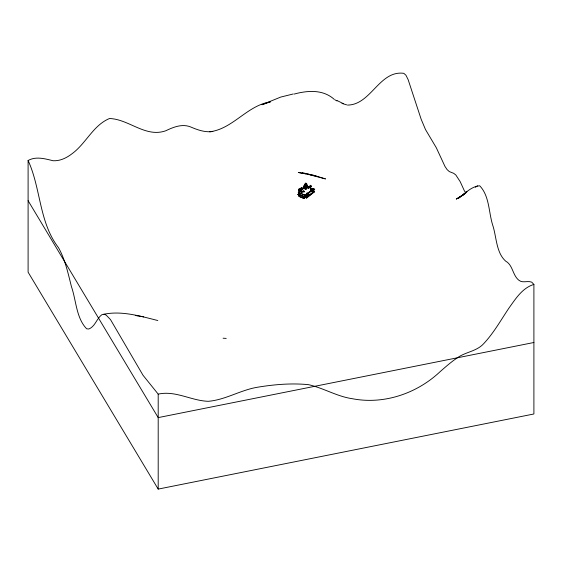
<?xml version="1.0" encoding="UTF-8"?>
<svg xmlns="http://www.w3.org/2000/svg" width="562" height="562" viewBox="0 0 562 562"><rect width="100%" height="100%" fill="white"/><g stroke="black" fill="none" stroke-linecap="round" stroke-linejoin="round"><path stroke-width="0.84" d="M301.717 188.488L301.794 189.366L301.963 188.86A6.344 2.838 -65.3 0 0 302.033 188.108A5.599 2.508 -65.3 0 0 302.04 187.764L301.717 188.488A14.816 9.603 -24.2 0 0 299.061 189.787L298.731 190.869L298.541 190.42A6.175 4.798 30 0 1 298.555 189.808A5.971 4.636 30 0 1 298.626 189.338L298.647 189.232A19.08 12.364 -24.2 0 1 302.033 187.582M306.866 184.111L306.206 188.994L306.866 184.111C304.421 181.02 304.478 187.841 305.292 188.902L306.248 188.642L306.304 187.385L305.791 187.406L306.206 188.994L305.299 188.01L305.384 187.308L305.299 188.01L306.22 188.087L306.304 187.385L305.384 187.308M305.04 183.922L305.398 188.572L307.259 187.75L306.627 187.912M305.749 188.958L306.248 188.642M314.685 189.148L314.186 189.682A5.971 1.061 -26.5 0 0 314.418 189.471A6.175 1.096 -26.5 0 0 314.636 189.225L314.692 189.12A19.101 17.394 -7.8 0 0 310.962 188.741L310.905 188.769A6.344 2.936 49.3 0 0 310.589 189.043A5.599 2.592 49.3 0 0 310.47 189.211L310.997 189.38A14.816 13.495 -7.8 0 1 313.919 189.703M305.44 185.917L305.033 188.474L304.576 188.432L304.52 185.825L305.026 185.053L304.52 185.825L305.44 185.917L305.124 185.067M304.709 188.797L306.325 187.118L307.295 187.518L307.477 186.633L307.295 187.518L305.194 189.001L304.709 188.797L306.845 187.567M307.365 186.591L306.325 187.118L307.463 186.675M305.932 183.135L306.599 184.989L304.766 184.807L305.735 183.114M305.292 188.902L305.426 188.46M311.264 186.444C310.709 187.146 310.119 184.652 310.814 185.439A6.175 4.032 -63.5 0 1 311.074 185.924A5.971 3.899 -63.5 0 1 311.236 186.345L311.264 186.444A19.08 11.149 -52.9 0 0 308.454 188.558L308.348 188.389A5.599 2.908 30.4 0 1 308.18 188.094A6.344 3.295 30.4 0 1 307.927 187.497L308.524 188.565M310.997 189.38L310.962 188.741M307.66 193.883L308.587 194.129L308.334 193.672A7.446 6.154 -46.6 0 0 307.604 193.223A6.526 5.395 -46.6 0 0 307.231 193.047L307.259 193.595M306.536 187.68L307.555 186.717L307.512 185.846M304.576 188.432L304.604 185.762M306.936 186.38L313.069 188.958L305.201 195.386L298.303 192.485L304.857 187.09M298.303 192.485L305.075 187.118M298.865 194.087L298.865 192.155L300.122 191.157M301.387 190.16L305.173 187.16M312.093 190.399L314.165 191.27L314.165 191.726L312.093 190.848L312.093 190.399L314.439 191.242L314.439 191.86L306.627 198.042L297.832 194.34L303.93 196.56M307.828 193.314L313.069 188.958M314.165 191.27L306.585 197.269L304.513 196.398L304.393 196.939L297.832 194.34M304.393 196.939L306.093 195.597M307.892 194.059L312.205 190.307M299.019 194.41L299.019 196.335L303.901 198.393L305.384 197.192M298.858 194.424L298.858 196.349L303.93 198.484L305.194 197.48M306.627 198.042L306.627 197.431L314.439 191.242M304.513 196.398L304.513 196.848L306.585 197.726L314.165 191.726M464.76 193.848L456.33 199.039L464.76 193.848L458.494 198.189L466.924 191.733L460.664 196.665C466.256 192.19 472.15 186.31 479.695 185.776C489.537 195.948 488.61 212.26 492.705 225.151C496.583 236.757 496.049 252.612 505.709 261.168C512.881 265.011 512.537 275.127 518.719 280.129C522.463 283.473 527.521 280.445 531.729 282.152L533.9 284.428L533.9 413.983L158.196 489.095L28.1 272.184L28.1 160.479C36.087 156.088 44.925 158.779 53.144 160.746C60.113 161.097 66.534 157.971 71.929 153.812C85.951 143.661 93.123 125.263 109.499 118.519C128.902 119.088 145.572 138.027 165.86 130.728C173.63 127.005 182.369 123.5 190.904 127.047C197.761 130.012 205.249 132.597 212.822 131.501M475.354 187.251L477.524 185.832M303.698 191.663L304.175 191.972L304.239 191.614A6.344 3.449 -33.2 0 0 303.986 191.192A5.599 3.042 -33.2 0 0 303.831 191.01L303.564 191.326M298.647 189.232L299.061 189.78M533.9 284.428C522.295 287.92 515.537 298.921 508.856 308.215C500.826 320.2 493.724 332.957 483.805 343.544C477.187 350.983 466.839 351.77 458.761 356.856C452.024 361.204 445.975 366.494 439.976 371.791C416.856 393.498 383.804 404.837 352.311 398.704C336.947 396.498 323.522 387.998 308.482 384.668C291.854 383.024 274.867 384.415 258.387 387.092C241.077 389.691 225.734 399.849 208.291 401.31C191.326 400.783 175.477 390.281 158.196 394.124L143.022 375.268L110.496 319.588L106.162 315.099L103.991 314.207L101.82 314.741C96.566 318.633 95.182 326.543 88.81 329.002L86.646 328.805C76.137 317.839 76.249 300.551 71.465 286.718C68.072 273.413 65.255 259.707 58.455 247.617C38.989 222.306 40.991 188.565 28.1 160.479M294.221 94.058C307.716 90.405 323.059 89.295 334.228 99.355M293.259 93.973L280.733 97.071L261.948 104.722L270.378 101.884C247.041 105.459 233.026 128.895 209.689 131.817M533.9 342.497L158.196 417.608L28.1 200.697M103.991 314.207C122.052 310.582 140.374 316.167 157.817 320.53M305.559 195.597L307.309 196.496L306.761 196.271A7.215 1.672 19.7 0 1 306.121 195.927A7.025 1.63 19.7 0 1 305.651 195.66L305.559 195.597A25.353 7.292 -79.5 0 1 307.007 192.97M347.449 105.08C370.941 105.059 379.343 70.053 403.804 73.327L405.968 75.266L408.138 79.642L421.149 119.214L425.483 129.534L436.323 147.764L444.999 166.478L447.169 169.668L449.333 171.6L453.674 173.307L455.838 174.993L460.18 181.631L464.514 191.115L466.144 192.801M304.864 185.551A7.215 5.163 -22.7 0 0 304.435 185.46L304.056 185.706M223.093 338.219L226.219 338.394M143.732 316.884L135.302 315.415L137.465 315.795M304.59 173.679L306.149 173.96M307.716 174.241L325.538 178.92L313.02 175.077L298.324 172.478L303.023 173.377M303.403 186.865L304.773 187.23A6.526 0.899 19.7 0 0 304.351 187.111A7.446 1.026 19.7 0 0 303.515 186.893L303.403 186.865A25.374 3.969 -84.3 0 1 304.183 185.425M302.419 172.66L310.849 174.803M308.678 174.248L317.108 176.454M341.97 103.45L346.663 104.848M300.881 191.663L301.654 192.633L301.323 192.295A6.175 0.892 41.6 0 1 301.07 191.951A5.971 0.864 41.6 0 1 300.909 191.705L300.881 191.663A19.08 12.42 -58.3 0 1 303.719 190.925M306.409 186.753L307.379 187.153M306.936 186.577L308.468 187.223M310.772 188.193L313.069 189.155M311.243 190.511L314.439 191.86M298.865 192.155L298.696 194.101L306.627 197.431M298.303 192.281L305.201 195.19M337.095 100.563L343.354 103.647M334.924 99.804L337.01 100.942M306.648 187.722L307.049 187.968M305.321 188.46L304.878 188.361M311.84 189.759L311.769 191.101M311.678 189.78L311.678 191.066M306.585 197.269L306.585 197.726M304.737 194.628L304.766 196.651M304.035 196.616L304.035 198.26M303.93 198.484L303.93 196.398L303.901 198.393M158.196 394.124L158.196 489.095M308.187 188.094A19.642 11.472 -52.9 0 1 311.074 185.924M307.899 187.413A19.101 11.156 -52.9 0 1 310.716 185.298M308.573 188.045A14.816 8.655 -52.9 0 1 309.852 187.027M310.034 186.893A14.816 8.655 -52.9 0 1 310.779 186.387M310.589 189.05A19.642 17.893 -7.8 0 1 314.411 189.471M310.414 189.324A19.08 17.38 -7.8 0 1 314.13 189.738M298.555 189.808A19.642 12.729 -24.2 0 1 302.033 188.108M298.562 190.63A19.101 12.378 -24.2 0 1 301.949 188.98M306.121 195.934A26.098 7.51 -79.5 0 1 307.604 193.223M306.985 196.384A25.374 7.299 -79.5 0 1 308.433 193.75M306.311 195.85A19.691 5.662 -79.5 0 1 306.409 195.646M306.592 195.288A19.691 5.662 -79.5 0 1 306.683 195.105M306.873 194.761A19.691 5.662 -79.5 0 1 307.063 194.424M307.252 194.101A19.691 5.662 -79.5 0 1 307.344 193.953M304.351 187.111A26.098 4.082 -84.3 0 1 304.892 186.036M304.435 187.23A19.691 3.077 -84.3 0 1 304.745 186.591M301.07 191.951A19.642 12.778 -58.3 0 1 303.986 191.192M301.429 192.429A19.101 12.427 -58.3 0 1 304.267 191.684M301.373 192.141A14.816 9.645 -58.3 0 1 303.051 191.656M303.227 191.621A14.816 9.645 -58.3 0 1 303.403 191.593M307.47 185.804L307.555 186.717L306.676 186.514L307.414 185.818"/></g></svg>
